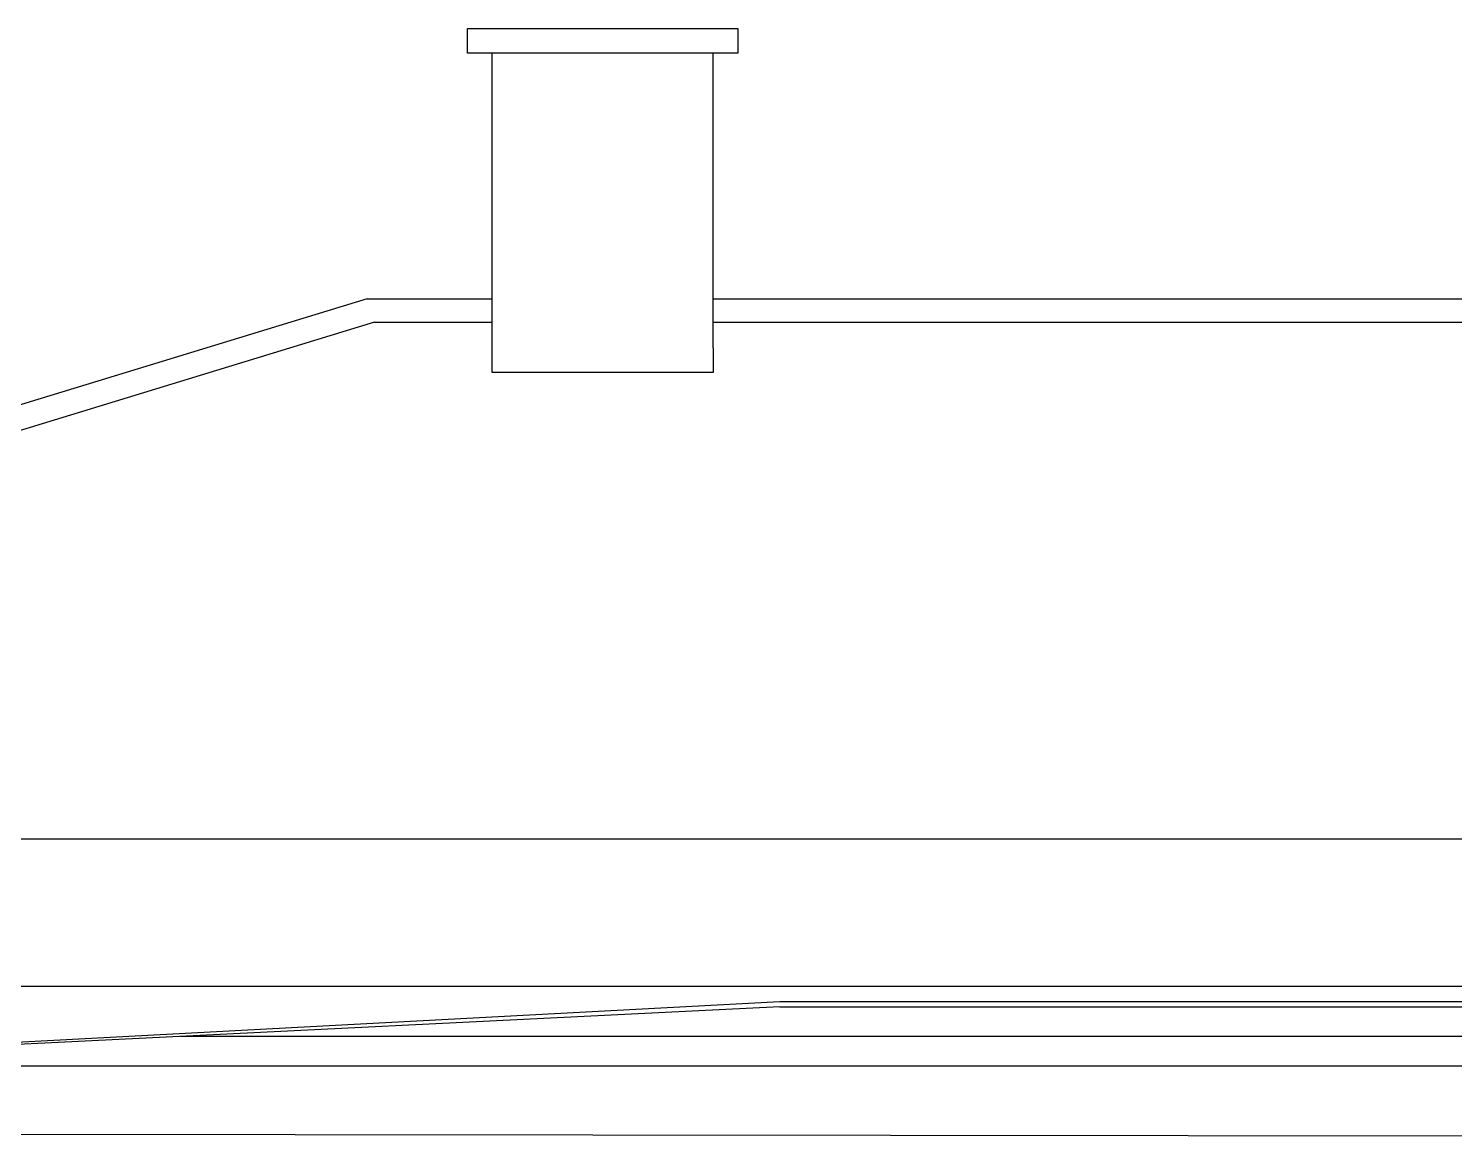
# Model space of a CAD drawing. Header units: millimetres. Extents: x -60009 to 113281, y -58228 to 411188.
# Drawn here: x -28503 to -25600, y 61604 to 63866 of the extents above; entities that cross this region are included whole.
import ezdxf

# ---------------------------------------------------------------- set-up
doc = ezdxf.new("R2010")
doc.units = ezdxf.units.MM
doc.layers.add('Grundritningar', color=1, linetype='Continuous')

msp = doc.modelspace()

# ---------------------------------------------------------------- linework, layer by layer
at = {"layer": 'Grundritningar'}
for p, q in [((-27608.992, 63815.864), (-27608.992, 63865.864)), ((-27608.992, 63865.864), (-27058.992, 63865.864)), ((-27058.992, 63865.864), (-27058.992, 63815.864)), ((-27558.992, 63815.864), (-27608.992, 63815.864)), ((-27108.992, 63815.864), (-27558.992, 63815.864)), ((-27558.992, 63215.864), (-27558.992, 63815.864)), ((-27058.992, 63815.864), (-27108.992, 63815.864)), ((-27108.992, 63215.864), (-27108.992, 63815.864)), ((-27813.294, 63315.864), (-31413.294, 62215.864)), ((-27813.294, 63315.864), (-27558.992, 63315.864)), ((-27108.992, 63315.864), (-21133.294, 63315.864)), ((-27798.59, 63268.075), (-31111.171, 62255.897)), ((-27798.59, 63268.075), (-27558.992, 63268.07)), ((-27108.992, 63268.062), (-21147.595, 63267.953)), ((-27558.992, 63165.864), (-27558.992, 63215.864)), ((-27108.992, 63215.864), (-27108.992, 63165.864)), ((-27108.992, 63165.864), (-27558.992, 63165.864)), ((-17533.294, 62215.864), (-31413.294, 62215.864)), ((-17833.294, 61915.864), (-31113.294, 61915.864)), ((-26973.29, 61884.148), (-29413.287, 61754.148)), ((-24473.29, 61884.148), (-26973.29, 61884.148)), ((-26973.29, 61874.148), (-29413.287, 61754.148)), ((-26973.29, 61874.148), (-24473.29, 61874.148)), ((-28193.268, 61814.149), (-20753.316, 61814.149))]:
    msp.add_line(p, q, dxfattribs=at)
at = {"layer": 'Grundritningar', "ltscale": 100}
for p, q in [((-29413.294, 61754.148), (-19833.294, 61754.148)), ((-29113.294, 61615.864), (-19833.294, 61604.148))]:
    msp.add_line(p, q, dxfattribs=at)

doc.saveas('drawing.dxf')
